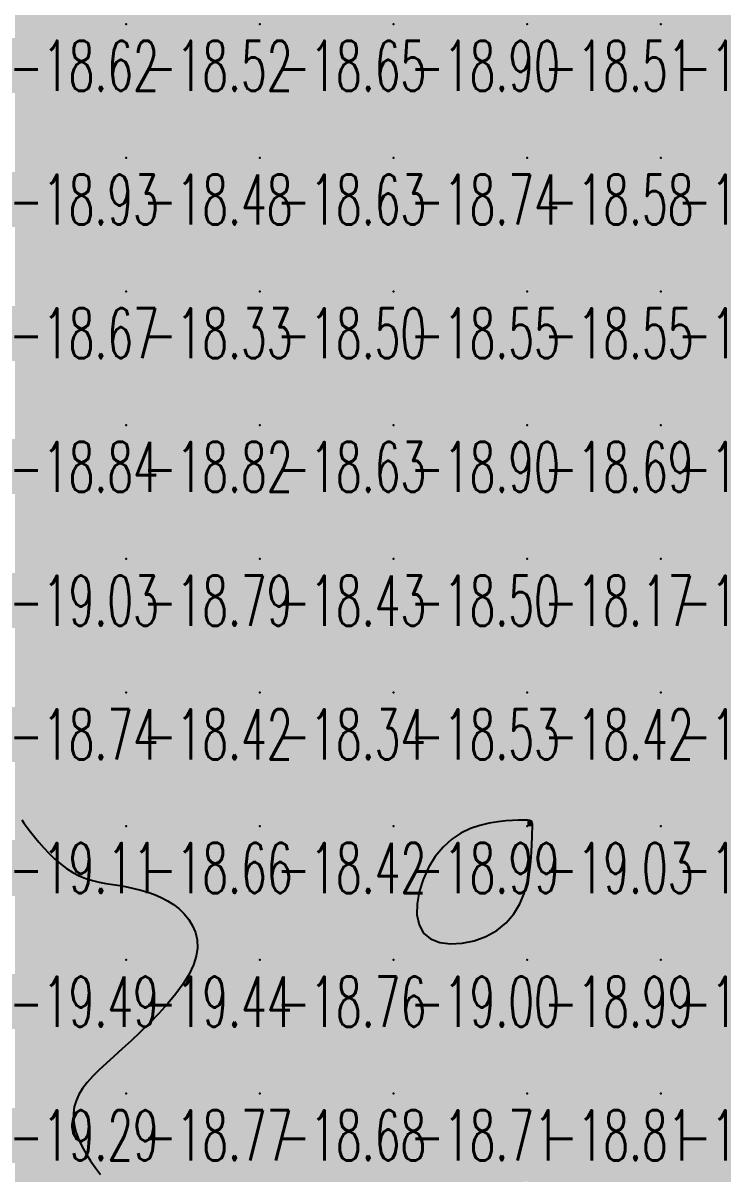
# Model space of a CAD drawing. Header units: millimetres. Extents: x 88261 to 90953, y 390274 to 392322.
# Drawn here: x 89572.5 to 89624.9, y 390511.2 to 390597.3 of the extents above; entities that cross this region are included whole.
import ezdxf
from ezdxf.enums import TextEntityAlignment as Align

# ---------------------------------------------------------------- set-up
doc = ezdxf.new("R2010")
doc.units = ezdxf.units.MM
doc.header["$LTSCALE"] = 25
for name, color, linetype in [('CN_03_00', 7, 'Continuous'), ('COTEAlt', 7, 'Continuous'), ('TN_COLORIAGE', 7, 'Continuous')]:
    doc.layers.add(name, color=color, linetype=linetype)
doc.styles.add('Simplex 1.0', font='Simplex.shx', dxfattribs={"width": 0.99, "height": 2.5})
doc.styles.get("Standard").update_dxf_attribs({"font": 'times.ttf'})

# ---------------------------------------------------------------- blocks, each defined once
blk = doc.blocks.new('COTE')
at = {"color": 0}
blk.add_point((0, 0), dxfattribs=at)
at = {"layer": 'COTEAlt'}
blk.add_attdef('ALT', text='', height=3.75, dxfattribs=at).set_placement((1.25, -1.25), align=Align.TOP_LEFT)

msp = doc.modelspace()

# ---------------------------------------------------------------- linework, layer by layer
at = {"layer": 'CN_03_00', "elevation": -19, "flags": 128}
msp.add_lwpolyline([(89572.429, 390537.715), (89572.617, 390537.447), (89572.834, 390537.148), (89573.086, 390536.813), (89573.377, 390536.441), (89573.706, 390536.042), (89574.068, 390535.628), (89574.46, 390535.212), (89574.877, 390534.806), (89575.316, 390534.422), (89575.772, 390534.074), (89576.242, 390533.773), (89576.722, 390533.529), (89577.21, 390533.336), (89577.707, 390533.183), (89578.211, 390533.062), (89578.721, 390532.963), (89579.237, 390532.876), (89579.757, 390532.791), (89580.281, 390532.698), (89580.808, 390532.59), (89581.333, 390532.461), (89581.852, 390532.308), (89582.361, 390532.127), (89582.854, 390531.915), (89583.328, 390531.666), (89583.777, 390531.379), (89584.197, 390531.049), (89584.583, 390530.674), (89584.922, 390530.253), (89585.203, 390529.789), (89585.412, 390529.283), (89585.537, 390528.735), (89585.565, 390528.148), (89585.484, 390527.522), (89585.28, 390526.859), (89584.947, 390526.163), (89584.5, 390525.441), (89583.96, 390524.705), (89583.348, 390523.965), (89582.685, 390523.232), (89581.992, 390522.517), (89581.289, 390521.83), (89580.599, 390521.182), (89579.939, 390520.581), (89579.317, 390520.022), (89578.739, 390519.498), (89578.21, 390519.003), (89577.735, 390518.529), (89577.32, 390518.069), (89576.97, 390517.616), (89576.691, 390517.163), (89576.487, 390516.704), (89576.356, 390516.238), (89576.295, 390515.764), (89576.301, 390515.281), (89576.371, 390514.79), (89576.504, 390514.29), (89576.694, 390513.781), (89576.94, 390513.263), (89577.238, 390512.736), (89577.576, 390512.208), (89577.943, 390511.688), (89578.328, 390511.187)], dxfattribs=at)
msp.add_lwpolyline([(89609.241, 390530.677), (89609.684, 390531.422), (89610.013, 390532.216), (89610.248, 390533.03), (89610.405, 390533.836), (89610.502, 390534.603), (89610.557, 390535.304), (89610.588, 390535.909), (89610.609, 390536.397), (89610.623, 390536.775), (89610.631, 390537.058), (89610.632, 390537.263), (89610.627, 390537.403), (89610.616, 390537.494), (89610.599, 390537.551), (89610.576, 390537.589), (89610.546, 390537.621), (89610.497, 390537.649), (89610.419, 390537.671), (89610.298, 390537.687), (89610.123, 390537.695), (89609.882, 390537.695), (89609.562, 390537.686), (89609.151, 390537.667), (89608.642, 390537.635), (89608.052, 390537.574), (89607.4, 390537.469), (89606.708, 390537.302), (89605.995, 390537.057), (89605.284, 390536.716), (89604.595, 390536.263), (89603.948, 390535.681), (89603.364, 390534.962), (89602.861, 390534.138), (89602.455, 390533.249), (89602.164, 390532.335), (89602.005, 390531.438), (89601.995, 390530.597), (89602.151, 390529.853), (89602.489, 390529.248), (89603.018, 390528.812), (89603.704, 390528.546), (89604.502, 390528.441), (89605.371, 390528.487), (89606.265, 390528.676), (89607.142, 390528.999), (89607.957, 390529.446), (89608.668, 390530.01), (89609.241, 390530.677)], close=True, dxfattribs=at)
at = {"layer": 'TN_COLORIAGE', "color": 203}
for points in [[(89570.249, 390607.239, -18.201), (89570.249, 390597.239, -18.201), (89580.249, 390607.239, -18.201)], [(89570.249, 390597.239, -18.201), (89580.249, 390597.239, -18.201), (89580.249, 390607.239, -18.201)], [(89580.249, 390597.239, -18.182), (89590.249, 390597.239, -18.182), (89590.249, 390607.239, -18.182)], [(89580.249, 390607.239, -18.182), (89580.249, 390597.239, -18.182), (89590.249, 390607.239, -18.182)], [(89590.249, 390597.239, -18.048), (89600.249, 390597.239, -18.048), (89600.249, 390607.239, -18.048)], [(89590.249, 390607.239, -18.048), (89590.249, 390597.239, -18.048), (89600.249, 390607.239, -18.048)], [(89600.249, 390597.239, -18), (89609.702, 390606.693, -18), (89600.249, 390607.239, -18), (89605.029, 390607.239, -18)], [(89600.249, 390597.239, -18), (89609.702, 390606.693, -18), (89610.249, 390597.239, -18), (89610.249, 390606.306, -18)], [(89610.249, 390606.306, -18.507), (89619.572, 390606.562, -18.507), (89610.249, 390597.239, -18.507)], [(89610.249, 390597.239, -18), (89619.572, 390606.562, -18), (89620.249, 390597.239, -18), (89620.249, 390606.042, -18)], [(89620.249, 390597.239, -18), (89620.249, 390606.042, -18), (89630.249, 390607.239, -18), (89625.206, 390607.239, -18)], [(89626.85, 390597.239, -18.037), (89630.249, 390600.046, -18.037), (89620.249, 390597.239, -18.037), (89630.249, 390607.239, -18.037)], [(89570.249, 390597.239, -18.52), (89570.249, 390587.239, -18.52), (89580.249, 390597.239, -18.52)], [(89570.249, 390587.239, -18.52), (89580.249, 390587.239, -18.52), (89580.249, 390597.239, -18.52)], [(89580.249, 390587.239, -18.653), (89590.249, 390587.239, -18.653), (89590.249, 390597.239, -18.653)], [(89580.249, 390597.239, -18.653), (89580.249, 390587.239, -18.653), (89590.249, 390597.239, -18.653)], [(89590.249, 390597.239, -18.903), (89590.249, 390587.239, -18.903), (89600.249, 390597.239, -18.903)], [(89590.249, 390587.239, -18.903), (89600.249, 390587.239, -18.903), (89600.249, 390597.239, -18.903)], [(89600.249, 390587.239, -18.507), (89610.249, 390587.239, -18.507), (89610.249, 390597.239, -18.507)], [(89600.249, 390597.239, -18.507), (89600.249, 390587.239, -18.507), (89610.249, 390597.239, -18.507)], [(89610.249, 390587.239, -18.271), (89620.249, 390587.239, -18.271), (89620.249, 390597.239, -18.271)], [(89610.249, 390597.239, -18.271), (89610.249, 390587.239, -18.271), (89620.249, 390597.239, -18.271)], [(89626.276, 390593.266, -18.271), (89626.85, 390597.239, -18.271), (89620.249, 390587.239, -18.271), (89620.249, 390597.239, -18.271)], [(89630.249, 390592.95, -18.43), (89626.276, 390593.266, -18.43), (89630.249, 390587.239, -18.43), (89620.249, 390587.239, -18.43)], [(89570.249, 390587.239, -18.48), (89570.249, 390577.239, -18.48), (89580.249, 390587.239, -18.48)], [(89570.249, 390577.239, -18.48), (89580.249, 390577.239, -18.48), (89580.249, 390587.239, -18.48)], [(89580.249, 390587.239, -18.627), (89580.249, 390577.239, -18.627), (89590.249, 390587.239, -18.627)], [(89580.249, 390577.239, -18.627), (89590.249, 390577.239, -18.627), (89590.249, 390587.239, -18.627)], [(89590.249, 390577.239, -18.738), (89600.249, 390577.239, -18.738), (89600.249, 390587.239, -18.738)], [(89590.249, 390587.239, -18.738), (89590.249, 390577.239, -18.738), (89600.249, 390587.239, -18.738)], [(89600.249, 390587.239, -18.58), (89600.249, 390577.239, -18.58), (89610.249, 390587.239, -18.58)], [(89600.249, 390577.239, -18.58), (89610.249, 390577.239, -18.58), (89610.249, 390587.239, -18.58)], [(89610.249, 390577.239, -18.43), (89620.249, 390577.239, -18.43), (89620.249, 390587.239, -18.43)], [(89610.249, 390587.239, -18.43), (89610.249, 390577.239, -18.43), (89620.249, 390587.239, -18.43)], [(89620.249, 390587.239, -18.5), (89620.249, 390577.239, -18.5), (89630.249, 390587.239, -18.5)], [(89620.249, 390577.239, -18.5), (89630.249, 390577.239, -18.5), (89630.249, 390587.239, -18.5)], [(89570.249, 390567.239, -18.331), (89580.249, 390567.239, -18.331), (89580.249, 390577.239, -18.331)], [(89570.249, 390577.239, -18.331), (89570.249, 390567.239, -18.331), (89580.249, 390577.239, -18.331)], [(89580.249, 390577.239, -18.5), (89580.249, 390567.239, -18.5), (89590.249, 390577.239, -18.5)], [(89580.249, 390567.239, -18.5), (89590.249, 390567.239, -18.5), (89590.249, 390577.239, -18.5)], [(89590.249, 390577.239, -18.55), (89590.249, 390567.239, -18.55), (89600.249, 390577.239, -18.55)], [(89590.249, 390567.239, -18.55), (89600.249, 390567.239, -18.55), (89600.249, 390577.239, -18.55)], [(89600.249, 390567.239, -18.555), (89610.249, 390567.239, -18.555), (89610.249, 390577.239, -18.555)], [(89600.249, 390577.239, -18.555), (89600.249, 390567.239, -18.555), (89610.249, 390577.239, -18.555)], [(89610.249, 390577.239, -18.227), (89610.249, 390567.239, -18.227), (89620.249, 390577.239, -18.227)], [(89610.249, 390567.239, -18.227), (89620.249, 390567.239, -18.227), (89620.249, 390577.239, -18.227)], [(89620.249, 390577.239, -18.031), (89620.249, 390567.239, -18.031), (89630.249, 390577.239, -18.031)], [(89620.249, 390567.239, -18.031), (89630.249, 390567.239, -18.031), (89630.249, 390577.239, -18.031)], [(89570.249, 390558.679, -18.824), (89571.603, 390558.593, -18.824), (89570.249, 390567.239, -18.824), (89580.249, 390567.239, -18.824)], [(89571.603, 390558.593, -18.794), (89571.429, 390557.239, -18.794), (89580.249, 390567.239, -18.794), (89580.249, 390557.239, -18.794)], [(89580.249, 390567.239, -18.63), (89580.249, 390557.239, -18.63), (89590.249, 390567.239, -18.63)], [(89580.249, 390557.239, -18.63), (89590.249, 390557.239, -18.63), (89590.249, 390567.239, -18.63)], [(89590.249, 390567.239, -18.904), (89590.249, 390557.239, -18.904), (89600.249, 390567.239, -18.904)], [(89590.249, 390557.239, -18.904), (89600.249, 390557.239, -18.904), (89600.249, 390567.239, -18.904)], [(89600.249, 390567.239, -18.688), (89600.249, 390557.239, -18.688), (89610.249, 390567.239, -18.688)], [(89600.249, 390557.239, -18.688), (89610.249, 390557.239, -18.688), (89610.249, 390567.239, -18.688)], [(89610.249, 390567.239, -18.354), (89610.249, 390557.239, -18.354), (89620.249, 390567.239, -18.354)], [(89610.249, 390557.239, -18.354), (89620.249, 390557.239, -18.354), (89620.249, 390567.239, -18.354)], [(89620.249, 390557.239, -18.037), (89630.249, 390557.239, -18.037), (89630.249, 390567.239, -18.037)], [(89620.249, 390567.239, -18.037), (89620.249, 390557.239, -18.037), (89630.249, 390567.239, -18.037)], [(89571.429, 390557.239, -18.738), (89570.249, 390556.287, -18.738), (89580.249, 390557.239, -18.738), (89570.249, 390547.239, -18.738)], [(89570.249, 390547.239, -18.794), (89580.249, 390547.239, -18.794), (89580.249, 390557.239, -18.794)], [(89580.249, 390547.239, -18.428), (89590.249, 390547.239, -18.428), (89590.249, 390557.239, -18.428)], [(89580.249, 390557.239, -18.428), (89580.249, 390547.239, -18.428), (89590.249, 390557.239, -18.428)], [(89590.249, 390547.239, -18.498), (89600.249, 390547.239, -18.498), (89600.249, 390557.239, -18.498)], [(89590.249, 390557.239, -18.498), (89590.249, 390547.239, -18.498), (89600.249, 390557.239, -18.498)], [(89600.249, 390547.239, -18.169), (89610.249, 390547.239, -18.169), (89610.249, 390557.239, -18.169)], [(89600.249, 390557.239, -18.169), (89600.249, 390547.239, -18.169), (89610.249, 390557.239, -18.169)], [(89610.249, 390557.239, -18.157), (89610.249, 390547.239, -18.157), (89620.249, 390557.239, -18.157)], [(89610.249, 390547.239, -18.157), (89620.249, 390547.239, -18.157), (89620.249, 390557.239, -18.157)], [(89620.249, 390557.239, -18.431), (89620.249, 390547.239, -18.431), (89630.249, 390557.239, -18.431)], [(89620.249, 390547.239, -18.431), (89630.249, 390547.239, -18.431), (89630.249, 390557.239, -18.431)], [(89570.249, 390540.13, -18.419), (89571.801, 390538.791, -18.419), (89570.249, 390547.239, -18.419), (89580.249, 390547.239, -18.419)], [(89572.643, 390537.239, -18.419), (89571.801, 390538.791, -18.419), (89580.249, 390537.239, -18.419), (89580.249, 390547.239, -18.419)], [(89580.249, 390547.239, -18.339), (89580.249, 390537.239, -18.339), (89590.249, 390547.239, -18.339)], [(89580.249, 390537.239, -18.339), (89590.249, 390537.239, -18.339), (89590.249, 390547.239, -18.339)], [(89590.249, 390537.239, -18.527), (89600.249, 390537.239, -18.527), (89600.249, 390547.239, -18.527)], [(89590.249, 390547.239, -18.527), (89590.249, 390537.239, -18.527), (89600.249, 390547.239, -18.527)], [(89603.272, 390537.239, -18.424), (89610.249, 390537.784, -18.424), (89600.249, 390537.239, -18.424), (89610.249, 390547.239, -18.424)], [(89600.249, 390547.239, -18.424), (89600.249, 390537.239, -18.424), (89610.249, 390547.239, -18.424)], [(89610.249, 390537.784, -18.179), (89610.638, 390537.628, -18.179), (89610.249, 390547.239, -18.179), (89620.249, 390547.239, -18.179)], [(89610.66, 390537.239, -18.179), (89610.638, 390537.628, -18.179), (89620.249, 390537.239, -18.179), (89620.249, 390547.239, -18.179)], [(89620.249, 390547.239, -18.147), (89620.249, 390537.239, -18.147), (89630.249, 390547.239, -18.147)], [(89620.249, 390537.239, -18.147), (89630.249, 390537.239, -18.147), (89630.249, 390547.239, -18.147)], [(89572.643, 390537.239, -18.661), (89576.14, 390533.13, -18.661), (89580.249, 390537.239, -18.661)], [(89580.249, 390532.879, -18.661), (89576.14, 390533.13, -18.661), (89580.249, 390537.239, -18.661)], [(89580.249, 390532.879, -18.42), (89584.554, 390531.544, -18.42), (89580.249, 390537.239, -18.42), (89590.249, 390537.239, -18.42)], [(89586.719, 390527.239, -18.42), (89584.554, 390531.544, -18.42), (89590.249, 390527.239, -18.42), (89590.249, 390537.239, -18.42)], [(89590.249, 390537.239, -18.986), (89590.249, 390527.239, -18.986), (89600.249, 390537.239, -18.986)], [(89590.249, 390527.239, -18.986), (89600.249, 390527.239, -18.986), (89600.249, 390537.239, -18.986)], [(89600.354, 390527.344, -18.986), (89603.272, 390537.239, -18.986), (89600.249, 390527.239, -18.986), (89600.249, 390537.239, -18.986)], [(89610.249, 390527.239, -18.226), (89620.249, 390527.239, -18.226), (89620.249, 390537.239, -18.226)], [(89610.249, 390528.868, -18.226), (89610.66, 390537.239, -18.226), (89610.249, 390527.239, -18.226), (89620.249, 390537.239, -18.226)], [(89620.249, 390527.239, -18.624), (89630.249, 390527.239, -18.624), (89630.249, 390537.239, -18.624)], [(89620.249, 390537.239, -18.624), (89620.249, 390527.239, -18.624), (89630.249, 390537.239, -18.624)], [(89600.354, 390527.344, -18.994), (89610.249, 390528.868, -18.994), (89600.249, 390527.239, -18.994), (89610.249, 390527.239, -18.994)], [(89580.249, 390520.654, -18.761), (89586.719, 390527.239, -18.761), (89580.249, 390517.239, -18.761), (89590.249, 390527.239, -18.761)], [(89580.249, 390517.239, -18.761), (89590.249, 390517.239, -18.761), (89590.249, 390527.239, -18.761)], [(89590.249, 390527.239, -19), (89590.249, 390517.239, -19), (89600.249, 390527.239, -19)], [(89590.249, 390517.239, -19), (89600.249, 390517.239, -19), (89600.249, 390527.239, -19)], [(89600.249, 390517.239, -18.994), (89610.249, 390517.239, -18.994), (89610.249, 390527.239, -18.994)], [(89600.249, 390527.239, -18.994), (89600.249, 390517.239, -18.994), (89610.249, 390527.239, -18.994)], [(89610.249, 390527.239, -18.358), (89610.249, 390517.239, -18.358), (89620.249, 390527.239, -18.358)], [(89610.249, 390517.239, -18.358), (89620.249, 390517.239, -18.358), (89620.249, 390527.239, -18.358)], [(89620.249, 390517.239, -18.154), (89630.249, 390517.239, -18.154), (89630.249, 390527.239, -18.154)], [(89620.249, 390527.239, -18.154), (89620.249, 390517.239, -18.154), (89630.249, 390527.239, -18.154)], [(89575.88, 390517.239, -18.773), (89580.249, 390520.654, -18.773), (89580.249, 390517.239, -18.773)], [(89575.88, 390517.239, -18.773), (89576.378, 390513.369, -18.773), (89580.249, 390517.239, -18.773)], [(89580.249, 390508.861, -18.773), (89576.378, 390513.369, -18.773), (89580.249, 390517.239, -18.773)], [(89580.249, 390508.861, -18.677), (89581.446, 390508.437, -18.677), (89580.249, 390517.239, -18.677), (89590.249, 390517.239, -18.677)], [(89581.446, 390508.437, -18.54), (89581.121, 390507.239, -18.54), (89590.249, 390517.239, -18.54), (89590.249, 390507.239, -18.54)], [(89600.249, 390508.94, -18.54), (89599.092, 390507.239, -18.54), (89600.249, 390517.239, -18.54), (89590.249, 390507.239, -18.54)], [(89590.249, 390517.239, -18.706), (89590.249, 390507.239, -18.706), (89600.249, 390517.239, -18.706)], [(89602.631, 390509.622, -18.706), (89600.249, 390508.94, -18.706), (89610.249, 390517.239, -18.706), (89600.249, 390517.239, -18.706)], [(89602.631, 390509.622, -18.808), (89610.249, 390510.661, -18.808), (89610.249, 390517.239, -18.808)], [(89610.249, 390510.661, -18.494), (89611.901, 390508.892, -18.494), (89610.249, 390517.239, -18.494), (89620.249, 390517.239, -18.494)], [(89612.633, 390507.239, -18.494), (89611.901, 390508.892, -18.494), (89620.249, 390507.239, -18.494), (89620.249, 390517.239, -18.494)], [(89620.249, 390507.239, -18.192), (89630.249, 390507.239, -18.192), (89630.249, 390517.239, -18.192)], [(89620.249, 390517.239, -18.192), (89620.249, 390507.239, -18.192), (89630.249, 390517.239, -18.192)]]:
    msp.add_solid(points, dxfattribs=at)
at = {"layer": 'TN_COLORIAGE', "color": 213}
for points in [[(89571.801, 390538.791, -19.107), (89572.643, 390537.239, -19.107), (89570.249, 390537.239, -19.107)], [(89610.249, 390537.784, -19.033), (89603.272, 390537.239, -19.033), (89610.249, 390537.239, -19.033)], [(89610.638, 390537.628, -19.033), (89610.249, 390537.784, -19.033), (89610.249, 390537.239, -19.033)], [(89610.638, 390537.628, -19.033), (89610.66, 390537.239, -19.033), (89610.249, 390537.239, -19.033)], [(89570.249, 390527.239, -19), (89576.14, 390533.13, -19), (89570.249, 390537.239, -19), (89572.643, 390537.239, -19)], [(89603.272, 390537.239, -19.033), (89600.354, 390527.344, -19.033), (89610.249, 390537.239, -19.033)], [(89610.249, 390528.868, -19.033), (89600.354, 390527.344, -19.033), (89610.249, 390537.239, -19.033)], [(89610.66, 390537.239, -19.033), (89610.249, 390528.868, -19.033), (89610.249, 390537.239, -19.033)], [(89570.249, 390527.239, -19), (89576.14, 390533.13, -19), (89580.249, 390527.239, -19), (89580.249, 390532.879, -19)], [(89584.554, 390531.544, -19.438), (89580.249, 390532.879, -19.438), (89580.249, 390527.239, -19.438)], [(89584.554, 390531.544, -19.438), (89586.719, 390527.239, -19.438), (89580.249, 390527.239, -19.438)], [(89580.249, 390527.239, -19), (89580.249, 390520.654, -19), (89570.249, 390517.239, -19), (89575.88, 390517.239, -19)], [(89570.249, 390527.239, -19.438), (89570.249, 390517.239, -19.438), (89580.249, 390527.239, -19.438)], [(89586.719, 390527.239, -19.438), (89580.249, 390520.654, -19.438), (89580.249, 390527.239, -19.438)], [(89570.249, 390507.239, -19), (89576.378, 390513.369, -19), (89570.249, 390517.239, -19), (89575.88, 390517.239, -19)], [(89570.249, 390507.239, -19), (89576.378, 390513.369, -19), (89580.249, 390507.239, -19), (89580.249, 390508.861, -19)]]:
    msp.add_solid(points, dxfattribs=at)

# ---------------------------------------------------------------- block references
at = {"layer": 'COTEAlt'}
ref = msp.add_blockref('COTE', (89570.249, 390597.239), dxfattribs=at)
ref.add_attrib('ALT', '-18.62', dxfattribs={"height": 3.75, "style": 'Simplex 1.0', "width": 0.6}).set_placement((89571.499, 390595.989), align=Align.TOP_LEFT)
ref = msp.add_blockref('COTE', (89580.249, 390597.239), dxfattribs=at)
ref.add_attrib('ALT', '-18.52', dxfattribs={"height": 3.75, "style": 'Simplex 1.0', "width": 0.6}).set_placement((89581.499, 390595.989), align=Align.TOP_LEFT)
ref = msp.add_blockref('COTE', (89590.249, 390597.239), dxfattribs=at)
ref.add_attrib('ALT', '-18.65', dxfattribs={"height": 3.75, "style": 'Simplex 1.0', "width": 0.6}).set_placement((89591.499, 390595.989), align=Align.TOP_LEFT)
ref = msp.add_blockref('COTE', (89600.249, 390597.239), dxfattribs=at)
ref.add_attrib('ALT', '-18.90', dxfattribs={"height": 3.75, "style": 'Simplex 1.0', "width": 0.6}).set_placement((89601.499, 390595.989), align=Align.TOP_LEFT)
ref = msp.add_blockref('COTE', (89610.249, 390597.239), dxfattribs=at)
ref.add_attrib('ALT', '-18.51', dxfattribs={"height": 3.75, "style": 'Simplex 1.0', "width": 0.6}).set_placement((89611.499, 390595.989), align=Align.TOP_LEFT)
ref = msp.add_blockref('COTE', (89620.249, 390597.239), dxfattribs=at)
ref.add_attrib('ALT', '-18.27', dxfattribs={"height": 3.75, "style": 'Simplex 1.0', "width": 0.6}).set_placement((89621.499, 390595.989), align=Align.TOP_LEFT)
ref = msp.add_blockref('COTE', (89570.249, 390587.239), dxfattribs=at)
ref.add_attrib('ALT', '-18.93', dxfattribs={"height": 3.75, "style": 'Simplex 1.0', "width": 0.6}).set_placement((89571.499, 390585.989), align=Align.TOP_LEFT)
ref = msp.add_blockref('COTE', (89580.249, 390587.239), dxfattribs=at)
ref.add_attrib('ALT', '-18.48', dxfattribs={"height": 3.75, "style": 'Simplex 1.0', "width": 0.6}).set_placement((89581.499, 390585.989), align=Align.TOP_LEFT)
ref = msp.add_blockref('COTE', (89590.249, 390587.239), dxfattribs=at)
ref.add_attrib('ALT', '-18.63', dxfattribs={"height": 3.75, "style": 'Simplex 1.0', "width": 0.6}).set_placement((89591.499, 390585.989), align=Align.TOP_LEFT)
ref = msp.add_blockref('COTE', (89600.249, 390587.239), dxfattribs=at)
ref.add_attrib('ALT', '-18.74', dxfattribs={"height": 3.75, "style": 'Simplex 1.0', "width": 0.6}).set_placement((89601.499, 390585.989), align=Align.TOP_LEFT)
ref = msp.add_blockref('COTE', (89610.249, 390587.239), dxfattribs=at)
ref.add_attrib('ALT', '-18.58', dxfattribs={"height": 3.75, "style": 'Simplex 1.0', "width": 0.6}).set_placement((89611.499, 390585.989), align=Align.TOP_LEFT)
ref = msp.add_blockref('COTE', (89620.249, 390587.239), dxfattribs=at)
ref.add_attrib('ALT', '-18.43', dxfattribs={"height": 3.75, "style": 'Simplex 1.0', "width": 0.6}).set_placement((89621.499, 390585.989), align=Align.TOP_LEFT)
ref = msp.add_blockref('COTE', (89570.249, 390577.239), dxfattribs=at)
ref.add_attrib('ALT', '-18.67', dxfattribs={"height": 3.75, "style": 'Simplex 1.0', "width": 0.6}).set_placement((89571.499, 390575.989), align=Align.TOP_LEFT)
ref = msp.add_blockref('COTE', (89580.249, 390577.239), dxfattribs=at)
ref.add_attrib('ALT', '-18.33', dxfattribs={"height": 3.75, "style": 'Simplex 1.0', "width": 0.6}).set_placement((89581.499, 390575.989), align=Align.TOP_LEFT)
ref = msp.add_blockref('COTE', (89590.249, 390577.239), dxfattribs=at)
ref.add_attrib('ALT', '-18.50', dxfattribs={"height": 3.75, "style": 'Simplex 1.0', "width": 0.6}).set_placement((89591.499, 390575.989), align=Align.TOP_LEFT)
ref = msp.add_blockref('COTE', (89600.249, 390577.239), dxfattribs=at)
ref.add_attrib('ALT', '-18.55', dxfattribs={"height": 3.75, "style": 'Simplex 1.0', "width": 0.6}).set_placement((89601.499, 390575.989), align=Align.TOP_LEFT)
ref = msp.add_blockref('COTE', (89610.249, 390577.239), dxfattribs=at)
ref.add_attrib('ALT', '-18.55', dxfattribs={"height": 3.75, "style": 'Simplex 1.0', "width": 0.6}).set_placement((89611.499, 390575.989), align=Align.TOP_LEFT)
ref = msp.add_blockref('COTE', (89620.249, 390577.239), dxfattribs=at)
ref.add_attrib('ALT', '-18.23', dxfattribs={"height": 3.75, "style": 'Simplex 1.0', "width": 0.6}).set_placement((89621.499, 390575.989), align=Align.TOP_LEFT)
ref = msp.add_blockref('COTE', (89570.249, 390567.239), dxfattribs=at)
ref.add_attrib('ALT', '-18.84', dxfattribs={"height": 3.75, "style": 'Simplex 1.0', "width": 0.6}).set_placement((89571.499, 390565.989), align=Align.TOP_LEFT)
ref = msp.add_blockref('COTE', (89580.249, 390567.239), dxfattribs=at)
ref.add_attrib('ALT', '-18.82', dxfattribs={"height": 3.75, "style": 'Simplex 1.0', "width": 0.6}).set_placement((89581.499, 390565.989), align=Align.TOP_LEFT)
ref = msp.add_blockref('COTE', (89590.249, 390567.239), dxfattribs=at)
ref.add_attrib('ALT', '-18.63', dxfattribs={"height": 3.75, "style": 'Simplex 1.0', "width": 0.6}).set_placement((89591.499, 390565.989), align=Align.TOP_LEFT)
ref = msp.add_blockref('COTE', (89600.249, 390567.239), dxfattribs=at)
ref.add_attrib('ALT', '-18.90', dxfattribs={"height": 3.75, "style": 'Simplex 1.0', "width": 0.6}).set_placement((89601.499, 390565.989), align=Align.TOP_LEFT)
ref = msp.add_blockref('COTE', (89610.249, 390567.239), dxfattribs=at)
ref.add_attrib('ALT', '-18.69', dxfattribs={"height": 3.75, "style": 'Simplex 1.0', "width": 0.6}).set_placement((89611.499, 390565.989), align=Align.TOP_LEFT)
ref = msp.add_blockref('COTE', (89620.249, 390567.239), dxfattribs=at)
ref.add_attrib('ALT', '-18.35', dxfattribs={"height": 3.75, "style": 'Simplex 1.0', "width": 0.6}).set_placement((89621.499, 390565.989), align=Align.TOP_LEFT)
ref = msp.add_blockref('COTE', (89570.249, 390557.239), dxfattribs=at)
ref.add_attrib('ALT', '-19.03', dxfattribs={"height": 3.75, "style": 'Simplex 1.0', "width": 0.6}).set_placement((89571.499, 390555.989), align=Align.TOP_LEFT)
ref = msp.add_blockref('COTE', (89580.249, 390557.239), dxfattribs=at)
ref.add_attrib('ALT', '-18.79', dxfattribs={"height": 3.75, "style": 'Simplex 1.0', "width": 0.6}).set_placement((89581.499, 390555.989), align=Align.TOP_LEFT)
ref = msp.add_blockref('COTE', (89590.249, 390557.239), dxfattribs=at)
ref.add_attrib('ALT', '-18.43', dxfattribs={"height": 3.75, "style": 'Simplex 1.0', "width": 0.6}).set_placement((89591.499, 390555.989), align=Align.TOP_LEFT)
ref = msp.add_blockref('COTE', (89600.249, 390557.239), dxfattribs=at)
ref.add_attrib('ALT', '-18.50', dxfattribs={"height": 3.75, "style": 'Simplex 1.0', "width": 0.6}).set_placement((89601.499, 390555.989), align=Align.TOP_LEFT)
ref = msp.add_blockref('COTE', (89610.249, 390557.239), dxfattribs=at)
ref.add_attrib('ALT', '-18.17', dxfattribs={"height": 3.75, "style": 'Simplex 1.0', "width": 0.6}).set_placement((89611.499, 390555.989), align=Align.TOP_LEFT)
ref = msp.add_blockref('COTE', (89620.249, 390557.239), dxfattribs=at)
ref.add_attrib('ALT', '-18.16', dxfattribs={"height": 3.75, "style": 'Simplex 1.0', "width": 0.6}).set_placement((89621.499, 390555.989), align=Align.TOP_LEFT)
ref = msp.add_blockref('COTE', (89570.249, 390547.239), dxfattribs=at)
ref.add_attrib('ALT', '-18.74', dxfattribs={"height": 3.75, "style": 'Simplex 1.0', "width": 0.6}).set_placement((89571.499, 390545.989), align=Align.TOP_LEFT)
ref = msp.add_blockref('COTE', (89580.249, 390547.239), dxfattribs=at)
ref.add_attrib('ALT', '-18.42', dxfattribs={"height": 3.75, "style": 'Simplex 1.0', "width": 0.6}).set_placement((89581.499, 390545.989), align=Align.TOP_LEFT)
ref = msp.add_blockref('COTE', (89590.249, 390547.239), dxfattribs=at)
ref.add_attrib('ALT', '-18.34', dxfattribs={"height": 3.75, "style": 'Simplex 1.0', "width": 0.6}).set_placement((89591.499, 390545.989), align=Align.TOP_LEFT)
ref = msp.add_blockref('COTE', (89600.249, 390547.239), dxfattribs=at)
ref.add_attrib('ALT', '-18.53', dxfattribs={"height": 3.75, "style": 'Simplex 1.0', "width": 0.6}).set_placement((89601.499, 390545.989), align=Align.TOP_LEFT)
ref = msp.add_blockref('COTE', (89610.249, 390547.239), dxfattribs=at)
ref.add_attrib('ALT', '-18.42', dxfattribs={"height": 3.75, "style": 'Simplex 1.0', "width": 0.6}).set_placement((89611.499, 390545.989), align=Align.TOP_LEFT)
ref = msp.add_blockref('COTE', (89620.249, 390547.239), dxfattribs=at)
ref.add_attrib('ALT', '-18.18', dxfattribs={"height": 3.75, "style": 'Simplex 1.0', "width": 0.6}).set_placement((89621.499, 390545.989), align=Align.TOP_LEFT)
ref = msp.add_blockref('COTE', (89570.249, 390537.239), dxfattribs=at)
ref.add_attrib('ALT', '-19.11', dxfattribs={"height": 3.75, "style": 'Simplex 1.0', "width": 0.6}).set_placement((89571.499, 390535.989), align=Align.TOP_LEFT)
ref = msp.add_blockref('COTE', (89580.249, 390537.239), dxfattribs=at)
ref.add_attrib('ALT', '-18.66', dxfattribs={"height": 3.75, "style": 'Simplex 1.0', "width": 0.6}).set_placement((89581.499, 390535.989), align=Align.TOP_LEFT)
ref = msp.add_blockref('COTE', (89590.249, 390537.239), dxfattribs=at)
ref.add_attrib('ALT', '-18.42', dxfattribs={"height": 3.75, "style": 'Simplex 1.0', "width": 0.6}).set_placement((89591.499, 390535.989), align=Align.TOP_LEFT)
ref = msp.add_blockref('COTE', (89600.249, 390537.239), dxfattribs=at)
ref.add_attrib('ALT', '-18.99', dxfattribs={"height": 3.75, "style": 'Simplex 1.0', "width": 0.6}).set_placement((89601.499, 390535.989), align=Align.TOP_LEFT)
ref = msp.add_blockref('COTE', (89610.249, 390537.239), dxfattribs=at)
ref.add_attrib('ALT', '-19.03', dxfattribs={"height": 3.75, "style": 'Simplex 1.0', "width": 0.6}).set_placement((89611.499, 390535.989), align=Align.TOP_LEFT)
ref = msp.add_blockref('COTE', (89620.249, 390537.239), dxfattribs=at)
ref.add_attrib('ALT', '-18.23', dxfattribs={"height": 3.75, "style": 'Simplex 1.0', "width": 0.6}).set_placement((89621.499, 390535.989), align=Align.TOP_LEFT)
ref = msp.add_blockref('COTE', (89570.249, 390527.239), dxfattribs=at)
ref.add_attrib('ALT', '-19.49', dxfattribs={"height": 3.75, "style": 'Simplex 1.0', "width": 0.6}).set_placement((89571.499, 390525.989), align=Align.TOP_LEFT)
ref = msp.add_blockref('COTE', (89580.249, 390527.239), dxfattribs=at)
ref.add_attrib('ALT', '-19.44', dxfattribs={"height": 3.75, "style": 'Simplex 1.0', "width": 0.6}).set_placement((89581.499, 390525.989), align=Align.TOP_LEFT)
ref = msp.add_blockref('COTE', (89590.249, 390527.239), dxfattribs=at)
ref.add_attrib('ALT', '-18.76', dxfattribs={"height": 3.75, "style": 'Simplex 1.0', "width": 0.6}).set_placement((89591.499, 390525.989), align=Align.TOP_LEFT)
ref = msp.add_blockref('COTE', (89600.249, 390527.239), dxfattribs=at)
ref.add_attrib('ALT', '-19.00', dxfattribs={"height": 3.75, "style": 'Simplex 1.0', "width": 0.6}).set_placement((89601.499, 390525.989), align=Align.TOP_LEFT)
ref = msp.add_blockref('COTE', (89610.249, 390527.239), dxfattribs=at)
ref.add_attrib('ALT', '-18.99', dxfattribs={"height": 3.75, "style": 'Simplex 1.0', "width": 0.6}).set_placement((89611.499, 390525.989), align=Align.TOP_LEFT)
ref = msp.add_blockref('COTE', (89620.249, 390527.239), dxfattribs=at)
ref.add_attrib('ALT', '-18.36', dxfattribs={"height": 3.75, "style": 'Simplex 1.0', "width": 0.6}).set_placement((89621.499, 390525.989), align=Align.TOP_LEFT)
ref = msp.add_blockref('COTE', (89570.249, 390517.239), dxfattribs=at)
ref.add_attrib('ALT', '-19.29', dxfattribs={"height": 3.75, "style": 'Simplex 1.0', "width": 0.6}).set_placement((89571.499, 390515.989), align=Align.TOP_LEFT)
ref = msp.add_blockref('COTE', (89580.249, 390517.239), dxfattribs=at)
ref.add_attrib('ALT', '-18.77', dxfattribs={"height": 3.75, "style": 'Simplex 1.0', "width": 0.6}).set_placement((89581.499, 390515.989), align=Align.TOP_LEFT)
ref = msp.add_blockref('COTE', (89590.249, 390517.239), dxfattribs=at)
ref.add_attrib('ALT', '-18.68', dxfattribs={"height": 3.75, "style": 'Simplex 1.0', "width": 0.6}).set_placement((89591.499, 390515.989), align=Align.TOP_LEFT)
ref = msp.add_blockref('COTE', (89600.249, 390517.239), dxfattribs=at)
ref.add_attrib('ALT', '-18.71', dxfattribs={"height": 3.75, "style": 'Simplex 1.0', "width": 0.6}).set_placement((89601.499, 390515.989), align=Align.TOP_LEFT)
ref = msp.add_blockref('COTE', (89610.249, 390517.239), dxfattribs=at)
ref.add_attrib('ALT', '-18.81', dxfattribs={"height": 3.75, "style": 'Simplex 1.0', "width": 0.6}).set_placement((89611.499, 390515.989), align=Align.TOP_LEFT)
ref = msp.add_blockref('COTE', (89620.249, 390517.239), dxfattribs=at)
ref.add_attrib('ALT', '-18.49', dxfattribs={"height": 3.75, "style": 'Simplex 1.0', "width": 0.6}).set_placement((89621.499, 390515.989), align=Align.TOP_LEFT)

doc.saveas('drawing.dxf')
